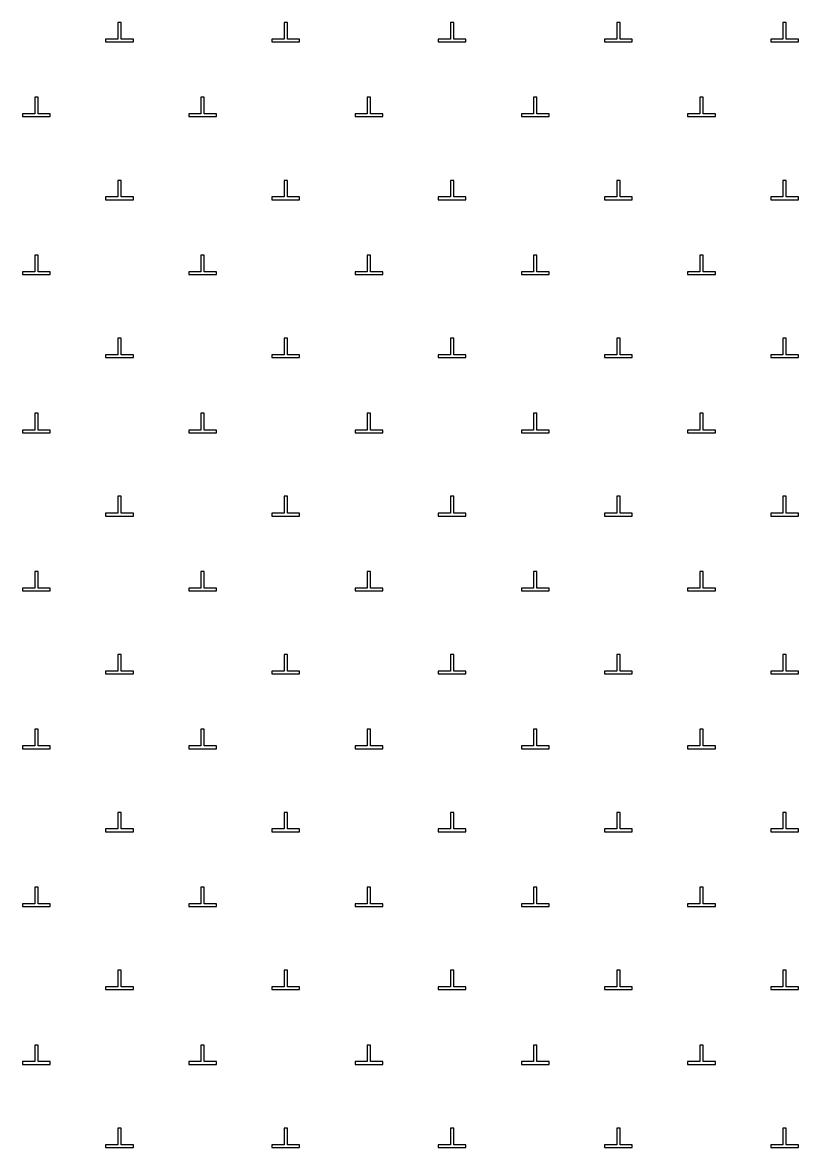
# Model space of a CAD drawing. Extents: x 550890 to 551618, y 1839259 to 1840146.
# Drawn here: x 551435.14 to 551449.14, y 1839903.11 to 1839923.42 of the extents above; entities that cross this region are included whole.
import ezdxf

# ---------------------------------------------------------------- set-up
doc = ezdxf.new("R2010")
doc.units = 0
doc.layers.add('Level 19', color=7, linetype='Continuous')

msp = doc.modelspace()

# ---------------------------------------------------------------- linework, layer by layer
at = {"layer": 'Level 19'}
for p, q in [((551436.92, 1839923.42), (551436.86, 1839923.42)), ((551436.86, 1839923.42), (551436.86, 1839923.12)), ((551436.92, 1839923.12), (551436.92, 1839923.42)), ((551439.92, 1839923.42), (551439.86, 1839923.42)), ((551439.86, 1839923.42), (551439.86, 1839923.12)), ((551439.92, 1839923.12), (551439.92, 1839923.42)), ((551442.92, 1839923.42), (551442.86, 1839923.42)), ((551442.86, 1839923.42), (551442.86, 1839923.12)), ((551442.92, 1839923.12), (551442.92, 1839923.42)), ((551445.92, 1839923.42), (551445.86, 1839923.42)), ((551445.86, 1839923.42), (551445.86, 1839923.12)), ((551445.92, 1839923.12), (551445.92, 1839923.42)), ((551448.92, 1839923.42), (551448.86, 1839923.42)), ((551448.86, 1839923.42), (551448.86, 1839923.12)), ((551448.92, 1839923.12), (551448.92, 1839923.42)), ((551436.86, 1839923.12), (551436.64, 1839923.12)), ((551436.64, 1839923.12), (551436.64, 1839923.07)), ((551437.14, 1839923.12), (551436.92, 1839923.12)), ((551437.14, 1839923.07), (551437.14, 1839923.12)), ((551439.86, 1839923.12), (551439.64, 1839923.12)), ((551439.64, 1839923.12), (551439.64, 1839923.07)), ((551440.14, 1839923.12), (551439.92, 1839923.12)), ((551440.14, 1839923.07), (551440.14, 1839923.12)), ((551442.86, 1839923.12), (551442.64, 1839923.12)), ((551442.64, 1839923.12), (551442.64, 1839923.07)), ((551443.14, 1839923.12), (551442.92, 1839923.12)), ((551443.14, 1839923.07), (551443.14, 1839923.12)), ((551445.86, 1839923.12), (551445.64, 1839923.12)), ((551445.64, 1839923.12), (551445.64, 1839923.07)), ((551446.14, 1839923.12), (551445.92, 1839923.12)), ((551446.14, 1839923.07), (551446.14, 1839923.12)), ((551448.86, 1839923.12), (551448.64, 1839923.12)), ((551448.64, 1839923.12), (551448.64, 1839923.07)), ((551449.14, 1839923.12), (551448.92, 1839923.12)), ((551449.14, 1839923.07), (551449.14, 1839923.12)), ((551436.64, 1839923.07), (551437.14, 1839923.07)), ((551439.64, 1839923.07), (551440.14, 1839923.07)), ((551442.64, 1839923.07), (551443.14, 1839923.07)), ((551445.64, 1839923.07), (551446.14, 1839923.07)), ((551448.64, 1839923.07), (551449.14, 1839923.07)), ((551435.42, 1839922.07), (551435.36, 1839922.07)), ((551435.36, 1839922.07), (551435.36, 1839921.77)), ((551435.42, 1839921.77), (551435.42, 1839922.07)), ((551438.42, 1839922.07), (551438.36, 1839922.07)), ((551438.36, 1839922.07), (551438.36, 1839921.77)), ((551438.42, 1839921.77), (551438.42, 1839922.07)), ((551441.42, 1839922.07), (551441.36, 1839922.07)), ((551441.36, 1839922.07), (551441.36, 1839921.77)), ((551441.42, 1839921.77), (551441.42, 1839922.07)), ((551444.42, 1839922.07), (551444.36, 1839922.07)), ((551444.36, 1839922.07), (551444.36, 1839921.77)), ((551444.42, 1839921.77), (551444.42, 1839922.07)), ((551447.42, 1839922.07), (551447.36, 1839922.07)), ((551447.36, 1839922.07), (551447.36, 1839921.77)), ((551447.42, 1839921.77), (551447.42, 1839922.07)), ((551435.36, 1839921.77), (551435.14, 1839921.77)), ((551435.14, 1839921.77), (551435.14, 1839921.72)), ((551435.14, 1839921.72), (551435.64, 1839921.72)), ((551435.64, 1839921.77), (551435.42, 1839921.77)), ((551435.64, 1839921.72), (551435.64, 1839921.77)), ((551438.36, 1839921.77), (551438.14, 1839921.77)), ((551438.14, 1839921.77), (551438.14, 1839921.72)), ((551438.14, 1839921.72), (551438.64, 1839921.72)), ((551438.64, 1839921.77), (551438.42, 1839921.77)), ((551438.64, 1839921.72), (551438.64, 1839921.77)), ((551441.36, 1839921.77), (551441.14, 1839921.77)), ((551441.14, 1839921.77), (551441.14, 1839921.72)), ((551441.14, 1839921.72), (551441.64, 1839921.72)), ((551441.64, 1839921.77), (551441.42, 1839921.77)), ((551441.64, 1839921.72), (551441.64, 1839921.77)), ((551444.36, 1839921.77), (551444.14, 1839921.77)), ((551444.14, 1839921.77), (551444.14, 1839921.72)), ((551444.14, 1839921.72), (551444.64, 1839921.72)), ((551444.64, 1839921.77), (551444.42, 1839921.77)), ((551444.64, 1839921.72), (551444.64, 1839921.77)), ((551447.36, 1839921.77), (551447.14, 1839921.77)), ((551447.14, 1839921.77), (551447.14, 1839921.72)), ((551447.14, 1839921.72), (551447.64, 1839921.72)), ((551447.64, 1839921.77), (551447.42, 1839921.77)), ((551447.64, 1839921.72), (551447.64, 1839921.77)), ((551436.92, 1839920.57), (551436.86, 1839920.57)), ((551436.86, 1839920.57), (551436.86, 1839920.27)), ((551436.92, 1839920.27), (551436.92, 1839920.57)), ((551439.92, 1839920.57), (551439.86, 1839920.57)), ((551439.86, 1839920.57), (551439.86, 1839920.27)), ((551439.92, 1839920.27), (551439.92, 1839920.57)), ((551442.92, 1839920.57), (551442.86, 1839920.57)), ((551442.86, 1839920.57), (551442.86, 1839920.27)), ((551442.92, 1839920.27), (551442.92, 1839920.57)), ((551445.92, 1839920.57), (551445.86, 1839920.57)), ((551445.86, 1839920.57), (551445.86, 1839920.27)), ((551445.92, 1839920.27), (551445.92, 1839920.57)), ((551448.92, 1839920.57), (551448.86, 1839920.57)), ((551448.86, 1839920.57), (551448.86, 1839920.27)), ((551448.92, 1839920.27), (551448.92, 1839920.57)), ((551436.86, 1839920.27), (551436.64, 1839920.27)), ((551436.64, 1839920.27), (551436.64, 1839920.22)), ((551436.64, 1839920.22), (551437.14, 1839920.22)), ((551437.14, 1839920.27), (551436.92, 1839920.27)), ((551437.14, 1839920.22), (551437.14, 1839920.27)), ((551439.86, 1839920.27), (551439.64, 1839920.27)), ((551439.64, 1839920.27), (551439.64, 1839920.22)), ((551439.64, 1839920.22), (551440.14, 1839920.22)), ((551440.14, 1839920.27), (551439.92, 1839920.27)), ((551440.14, 1839920.22), (551440.14, 1839920.27)), ((551442.86, 1839920.27), (551442.64, 1839920.27)), ((551442.64, 1839920.27), (551442.64, 1839920.22)), ((551442.64, 1839920.22), (551443.14, 1839920.22)), ((551443.14, 1839920.27), (551442.92, 1839920.27)), ((551443.14, 1839920.22), (551443.14, 1839920.27)), ((551445.86, 1839920.27), (551445.64, 1839920.27)), ((551445.64, 1839920.27), (551445.64, 1839920.22)), ((551445.64, 1839920.22), (551446.14, 1839920.22)), ((551446.14, 1839920.27), (551445.92, 1839920.27)), ((551446.14, 1839920.22), (551446.14, 1839920.27)), ((551448.86, 1839920.27), (551448.64, 1839920.27)), ((551448.64, 1839920.27), (551448.64, 1839920.22)), ((551448.64, 1839920.22), (551449.14, 1839920.22)), ((551449.14, 1839920.27), (551448.92, 1839920.27)), ((551449.14, 1839920.22), (551449.14, 1839920.27)), ((551435.42, 1839919.22), (551435.36, 1839919.22)), ((551435.36, 1839919.22), (551435.36, 1839918.92)), ((551435.42, 1839918.92), (551435.42, 1839919.22)), ((551438.42, 1839919.22), (551438.36, 1839919.22)), ((551438.36, 1839919.22), (551438.36, 1839918.92)), ((551438.42, 1839918.92), (551438.42, 1839919.22)), ((551441.42, 1839919.22), (551441.36, 1839919.22)), ((551441.36, 1839919.22), (551441.36, 1839918.92)), ((551441.42, 1839918.92), (551441.42, 1839919.22)), ((551444.42, 1839919.22), (551444.36, 1839919.22)), ((551444.36, 1839919.22), (551444.36, 1839918.92)), ((551444.42, 1839918.92), (551444.42, 1839919.22)), ((551447.42, 1839919.22), (551447.36, 1839919.22)), ((551447.36, 1839919.22), (551447.36, 1839918.92)), ((551447.42, 1839918.92), (551447.42, 1839919.22)), ((551435.36, 1839918.92), (551435.14, 1839918.92)), ((551435.14, 1839918.92), (551435.14, 1839918.87)), ((551435.14, 1839918.87), (551435.64, 1839918.87)), ((551435.64, 1839918.92), (551435.42, 1839918.92)), ((551435.64, 1839918.87), (551435.64, 1839918.92)), ((551438.36, 1839918.92), (551438.14, 1839918.92)), ((551438.14, 1839918.92), (551438.14, 1839918.87)), ((551438.14, 1839918.87), (551438.64, 1839918.87)), ((551438.64, 1839918.92), (551438.42, 1839918.92)), ((551438.64, 1839918.87), (551438.64, 1839918.92)), ((551441.36, 1839918.92), (551441.14, 1839918.92)), ((551441.14, 1839918.92), (551441.14, 1839918.87)), ((551441.14, 1839918.87), (551441.64, 1839918.87)), ((551441.64, 1839918.92), (551441.42, 1839918.92)), ((551441.64, 1839918.87), (551441.64, 1839918.92)), ((551444.36, 1839918.92), (551444.14, 1839918.92)), ((551444.14, 1839918.92), (551444.14, 1839918.87)), ((551444.14, 1839918.87), (551444.64, 1839918.87)), ((551444.64, 1839918.92), (551444.42, 1839918.92)), ((551444.64, 1839918.87), (551444.64, 1839918.92)), ((551447.36, 1839918.92), (551447.14, 1839918.92)), ((551447.14, 1839918.92), (551447.14, 1839918.87)), ((551447.14, 1839918.87), (551447.64, 1839918.87)), ((551447.64, 1839918.92), (551447.42, 1839918.92)), ((551447.64, 1839918.87), (551447.64, 1839918.92)), ((551436.92, 1839917.72), (551436.86, 1839917.72)), ((551436.86, 1839917.72), (551436.86, 1839917.42)), ((551436.92, 1839917.42), (551436.92, 1839917.72)), ((551439.92, 1839917.72), (551439.86, 1839917.72)), ((551439.86, 1839917.72), (551439.86, 1839917.42)), ((551439.92, 1839917.42), (551439.92, 1839917.72)), ((551442.92, 1839917.72), (551442.86, 1839917.72)), ((551442.86, 1839917.72), (551442.86, 1839917.42)), ((551442.92, 1839917.42), (551442.92, 1839917.72)), ((551445.92, 1839917.72), (551445.86, 1839917.72)), ((551445.86, 1839917.72), (551445.86, 1839917.42)), ((551445.92, 1839917.42), (551445.92, 1839917.72)), ((551448.92, 1839917.72), (551448.86, 1839917.72)), ((551448.86, 1839917.72), (551448.86, 1839917.42)), ((551448.92, 1839917.42), (551448.92, 1839917.72)), ((551436.86, 1839917.42), (551436.64, 1839917.42)), ((551436.64, 1839917.42), (551436.64, 1839917.37)), ((551436.64, 1839917.37), (551437.14, 1839917.37)), ((551437.14, 1839917.42), (551436.92, 1839917.42)), ((551437.14, 1839917.37), (551437.14, 1839917.42)), ((551439.86, 1839917.42), (551439.64, 1839917.42)), ((551439.64, 1839917.42), (551439.64, 1839917.37)), ((551439.64, 1839917.37), (551440.14, 1839917.37)), ((551440.14, 1839917.42), (551439.92, 1839917.42)), ((551440.14, 1839917.37), (551440.14, 1839917.42)), ((551442.86, 1839917.42), (551442.64, 1839917.42)), ((551442.64, 1839917.42), (551442.64, 1839917.37)), ((551442.64, 1839917.37), (551443.14, 1839917.37)), ((551443.14, 1839917.42), (551442.92, 1839917.42)), ((551443.14, 1839917.37), (551443.14, 1839917.42)), ((551445.86, 1839917.42), (551445.64, 1839917.42)), ((551445.64, 1839917.42), (551445.64, 1839917.37)), ((551445.64, 1839917.37), (551446.14, 1839917.37)), ((551446.14, 1839917.42), (551445.92, 1839917.42)), ((551446.14, 1839917.37), (551446.14, 1839917.42)), ((551448.86, 1839917.42), (551448.64, 1839917.42)), ((551448.64, 1839917.42), (551448.64, 1839917.37)), ((551448.64, 1839917.37), (551449.14, 1839917.37)), ((551449.14, 1839917.42), (551448.92, 1839917.42)), ((551449.14, 1839917.37), (551449.14, 1839917.42)), ((551435.42, 1839916.37), (551435.36, 1839916.37)), ((551435.36, 1839916.37), (551435.36, 1839916.06)), ((551435.42, 1839916.06), (551435.42, 1839916.37)), ((551438.42, 1839916.37), (551438.36, 1839916.37)), ((551438.36, 1839916.37), (551438.36, 1839916.06)), ((551438.42, 1839916.06), (551438.42, 1839916.37)), ((551441.42, 1839916.37), (551441.36, 1839916.37)), ((551441.36, 1839916.37), (551441.36, 1839916.06)), ((551441.42, 1839916.06), (551441.42, 1839916.37)), ((551444.42, 1839916.37), (551444.36, 1839916.37)), ((551444.36, 1839916.37), (551444.36, 1839916.06)), ((551444.42, 1839916.06), (551444.42, 1839916.37)), ((551447.42, 1839916.37), (551447.36, 1839916.37)), ((551447.36, 1839916.37), (551447.36, 1839916.06)), ((551447.42, 1839916.06), (551447.42, 1839916.37)), ((551435.36, 1839916.06), (551435.14, 1839916.06)), ((551435.14, 1839916.06), (551435.14, 1839916.01)), ((551435.14, 1839916.01), (551435.64, 1839916.01)), ((551435.64, 1839916.06), (551435.42, 1839916.06)), ((551435.64, 1839916.01), (551435.64, 1839916.06)), ((551438.36, 1839916.06), (551438.14, 1839916.06)), ((551438.14, 1839916.06), (551438.14, 1839916.01)), ((551438.14, 1839916.01), (551438.64, 1839916.01)), ((551438.64, 1839916.06), (551438.42, 1839916.06)), ((551438.64, 1839916.01), (551438.64, 1839916.06)), ((551441.36, 1839916.06), (551441.14, 1839916.06)), ((551441.14, 1839916.06), (551441.14, 1839916.01)), ((551441.14, 1839916.01), (551441.64, 1839916.01)), ((551441.64, 1839916.06), (551441.42, 1839916.06)), ((551441.64, 1839916.01), (551441.64, 1839916.06)), ((551444.36, 1839916.06), (551444.14, 1839916.06)), ((551444.14, 1839916.06), (551444.14, 1839916.01)), ((551444.14, 1839916.01), (551444.64, 1839916.01)), ((551444.64, 1839916.06), (551444.42, 1839916.06)), ((551444.64, 1839916.01), (551444.64, 1839916.06)), ((551447.36, 1839916.06), (551447.14, 1839916.06)), ((551447.14, 1839916.06), (551447.14, 1839916.01)), ((551447.14, 1839916.01), (551447.64, 1839916.01)), ((551447.64, 1839916.06), (551447.42, 1839916.06)), ((551447.64, 1839916.01), (551447.64, 1839916.06)), ((551436.92, 1839914.87), (551436.86, 1839914.87)), ((551436.86, 1839914.87), (551436.86, 1839914.56)), ((551436.92, 1839914.56), (551436.92, 1839914.87)), ((551439.92, 1839914.87), (551439.86, 1839914.87)), ((551439.86, 1839914.87), (551439.86, 1839914.56)), ((551439.92, 1839914.56), (551439.92, 1839914.87)), ((551442.92, 1839914.87), (551442.86, 1839914.87)), ((551442.86, 1839914.87), (551442.86, 1839914.56)), ((551442.92, 1839914.56), (551442.92, 1839914.87)), ((551445.92, 1839914.87), (551445.86, 1839914.87)), ((551445.86, 1839914.87), (551445.86, 1839914.56)), ((551445.92, 1839914.56), (551445.92, 1839914.87)), ((551448.92, 1839914.87), (551448.86, 1839914.87)), ((551448.86, 1839914.87), (551448.86, 1839914.56)), ((551448.92, 1839914.56), (551448.92, 1839914.87)), ((551436.86, 1839914.56), (551436.64, 1839914.56)), ((551436.64, 1839914.56), (551436.64, 1839914.51)), ((551436.64, 1839914.51), (551437.14, 1839914.51)), ((551437.14, 1839914.56), (551436.92, 1839914.56)), ((551437.14, 1839914.51), (551437.14, 1839914.56)), ((551439.86, 1839914.56), (551439.64, 1839914.56)), ((551439.64, 1839914.56), (551439.64, 1839914.51)), ((551439.64, 1839914.51), (551440.14, 1839914.51)), ((551440.14, 1839914.56), (551439.92, 1839914.56)), ((551440.14, 1839914.51), (551440.14, 1839914.56)), ((551442.86, 1839914.56), (551442.64, 1839914.56)), ((551442.64, 1839914.56), (551442.64, 1839914.51)), ((551442.64, 1839914.51), (551443.14, 1839914.51)), ((551443.14, 1839914.56), (551442.92, 1839914.56)), ((551443.14, 1839914.51), (551443.14, 1839914.56)), ((551445.86, 1839914.56), (551445.64, 1839914.56)), ((551445.64, 1839914.56), (551445.64, 1839914.51)), ((551445.64, 1839914.51), (551446.14, 1839914.51)), ((551446.14, 1839914.56), (551445.92, 1839914.56)), ((551446.14, 1839914.51), (551446.14, 1839914.56)), ((551448.86, 1839914.56), (551448.64, 1839914.56)), ((551448.64, 1839914.56), (551448.64, 1839914.51)), ((551448.64, 1839914.51), (551449.14, 1839914.51)), ((551449.14, 1839914.56), (551448.92, 1839914.56)), ((551449.14, 1839914.51), (551449.14, 1839914.56)), ((551435.42, 1839913.51), (551435.36, 1839913.51)), ((551435.36, 1839913.51), (551435.36, 1839913.21)), ((551435.42, 1839913.21), (551435.42, 1839913.51)), ((551438.42, 1839913.51), (551438.36, 1839913.51)), ((551438.36, 1839913.51), (551438.36, 1839913.21)), ((551438.42, 1839913.21), (551438.42, 1839913.51)), ((551441.42, 1839913.51), (551441.36, 1839913.51)), ((551441.36, 1839913.51), (551441.36, 1839913.21)), ((551441.42, 1839913.21), (551441.42, 1839913.51)), ((551444.42, 1839913.51), (551444.36, 1839913.51)), ((551444.36, 1839913.51), (551444.36, 1839913.21)), ((551444.42, 1839913.21), (551444.42, 1839913.51)), ((551447.42, 1839913.51), (551447.36, 1839913.51)), ((551447.36, 1839913.51), (551447.36, 1839913.21)), ((551447.42, 1839913.21), (551447.42, 1839913.51)), ((551435.36, 1839913.21), (551435.14, 1839913.21)), ((551435.14, 1839913.21), (551435.14, 1839913.16)), ((551435.64, 1839913.21), (551435.42, 1839913.21)), ((551435.64, 1839913.16), (551435.64, 1839913.21)), ((551438.36, 1839913.21), (551438.14, 1839913.21)), ((551438.14, 1839913.21), (551438.14, 1839913.16)), ((551438.64, 1839913.21), (551438.42, 1839913.21)), ((551438.64, 1839913.16), (551438.64, 1839913.21)), ((551441.36, 1839913.21), (551441.14, 1839913.21)), ((551441.14, 1839913.21), (551441.14, 1839913.16)), ((551441.64, 1839913.21), (551441.42, 1839913.21)), ((551441.64, 1839913.16), (551441.64, 1839913.21)), ((551444.36, 1839913.21), (551444.14, 1839913.21)), ((551444.14, 1839913.21), (551444.14, 1839913.16)), ((551444.64, 1839913.21), (551444.42, 1839913.21)), ((551444.64, 1839913.16), (551444.64, 1839913.21)), ((551447.36, 1839913.21), (551447.14, 1839913.21)), ((551447.14, 1839913.21), (551447.14, 1839913.16)), ((551447.64, 1839913.21), (551447.42, 1839913.21)), ((551447.64, 1839913.16), (551447.64, 1839913.21)), ((551435.14, 1839913.16), (551435.64, 1839913.16)), ((551438.14, 1839913.16), (551438.64, 1839913.16)), ((551441.14, 1839913.16), (551441.64, 1839913.16)), ((551444.14, 1839913.16), (551444.64, 1839913.16)), ((551447.14, 1839913.16), (551447.64, 1839913.16)), ((551436.92, 1839912.01), (551436.86, 1839912.01)), ((551436.86, 1839912.01), (551436.86, 1839911.71)), ((551436.92, 1839911.71), (551436.92, 1839912.01)), ((551439.92, 1839912.01), (551439.86, 1839912.01)), ((551439.86, 1839912.01), (551439.86, 1839911.71)), ((551439.92, 1839911.71), (551439.92, 1839912.01)), ((551442.92, 1839912.01), (551442.86, 1839912.01)), ((551442.86, 1839912.01), (551442.86, 1839911.71)), ((551442.92, 1839911.71), (551442.92, 1839912.01)), ((551445.92, 1839912.01), (551445.86, 1839912.01)), ((551445.86, 1839912.01), (551445.86, 1839911.71)), ((551445.92, 1839911.71), (551445.92, 1839912.01)), ((551448.92, 1839912.01), (551448.86, 1839912.01)), ((551448.86, 1839912.01), (551448.86, 1839911.71)), ((551448.92, 1839911.71), (551448.92, 1839912.01)), ((551436.86, 1839911.71), (551436.64, 1839911.71)), ((551436.64, 1839911.71), (551436.64, 1839911.66)), ((551436.64, 1839911.66), (551437.14, 1839911.66)), ((551437.14, 1839911.71), (551436.92, 1839911.71)), ((551437.14, 1839911.66), (551437.14, 1839911.71)), ((551439.86, 1839911.71), (551439.64, 1839911.71)), ((551439.64, 1839911.71), (551439.64, 1839911.66)), ((551439.64, 1839911.66), (551440.14, 1839911.66)), ((551440.14, 1839911.71), (551439.92, 1839911.71)), ((551440.14, 1839911.66), (551440.14, 1839911.71)), ((551442.86, 1839911.71), (551442.64, 1839911.71)), ((551442.64, 1839911.71), (551442.64, 1839911.66)), ((551442.64, 1839911.66), (551443.14, 1839911.66)), ((551443.14, 1839911.71), (551442.92, 1839911.71)), ((551443.14, 1839911.66), (551443.14, 1839911.71)), ((551445.86, 1839911.71), (551445.64, 1839911.71)), ((551445.64, 1839911.71), (551445.64, 1839911.66)), ((551445.64, 1839911.66), (551446.14, 1839911.66)), ((551446.14, 1839911.71), (551445.92, 1839911.71)), ((551446.14, 1839911.66), (551446.14, 1839911.71)), ((551448.86, 1839911.71), (551448.64, 1839911.71)), ((551448.64, 1839911.71), (551448.64, 1839911.66)), ((551448.64, 1839911.66), (551449.14, 1839911.66)), ((551449.14, 1839911.71), (551448.92, 1839911.71)), ((551449.14, 1839911.66), (551449.14, 1839911.71)), ((551435.42, 1839910.66), (551435.36, 1839910.66)), ((551435.36, 1839910.66), (551435.36, 1839910.36)), ((551435.42, 1839910.36), (551435.42, 1839910.66)), ((551438.42, 1839910.66), (551438.36, 1839910.66)), ((551438.36, 1839910.66), (551438.36, 1839910.36)), ((551438.42, 1839910.36), (551438.42, 1839910.66)), ((551441.42, 1839910.66), (551441.36, 1839910.66)), ((551441.36, 1839910.66), (551441.36, 1839910.36)), ((551441.42, 1839910.36), (551441.42, 1839910.66)), ((551444.42, 1839910.66), (551444.36, 1839910.66)), ((551444.36, 1839910.66), (551444.36, 1839910.36)), ((551444.42, 1839910.36), (551444.42, 1839910.66)), ((551447.42, 1839910.66), (551447.36, 1839910.66)), ((551447.36, 1839910.66), (551447.36, 1839910.36)), ((551447.42, 1839910.36), (551447.42, 1839910.66)), ((551435.36, 1839910.36), (551435.14, 1839910.36)), ((551435.14, 1839910.36), (551435.14, 1839910.31)), ((551435.64, 1839910.36), (551435.42, 1839910.36)), ((551435.64, 1839910.31), (551435.64, 1839910.36)), ((551438.36, 1839910.36), (551438.14, 1839910.36)), ((551438.14, 1839910.36), (551438.14, 1839910.31)), ((551438.64, 1839910.36), (551438.42, 1839910.36)), ((551438.64, 1839910.31), (551438.64, 1839910.36)), ((551441.36, 1839910.36), (551441.14, 1839910.36)), ((551441.14, 1839910.36), (551441.14, 1839910.31)), ((551441.64, 1839910.36), (551441.42, 1839910.36)), ((551441.64, 1839910.31), (551441.64, 1839910.36)), ((551444.36, 1839910.36), (551444.14, 1839910.36)), ((551444.14, 1839910.36), (551444.14, 1839910.31)), ((551444.64, 1839910.36), (551444.42, 1839910.36)), ((551444.64, 1839910.31), (551444.64, 1839910.36)), ((551447.36, 1839910.36), (551447.14, 1839910.36)), ((551447.14, 1839910.36), (551447.14, 1839910.31)), ((551447.64, 1839910.36), (551447.42, 1839910.36)), ((551447.64, 1839910.31), (551447.64, 1839910.36)), ((551435.14, 1839910.31), (551435.64, 1839910.31)), ((551438.14, 1839910.31), (551438.64, 1839910.31)), ((551441.14, 1839910.31), (551441.64, 1839910.31)), ((551444.14, 1839910.31), (551444.64, 1839910.31)), ((551447.14, 1839910.31), (551447.64, 1839910.31)), ((551436.92, 1839909.16), (551436.86, 1839909.16)), ((551436.86, 1839909.16), (551436.86, 1839908.86)), ((551436.92, 1839908.86), (551436.92, 1839909.16)), ((551439.92, 1839909.16), (551439.86, 1839909.16)), ((551439.86, 1839909.16), (551439.86, 1839908.86)), ((551439.92, 1839908.86), (551439.92, 1839909.16)), ((551442.92, 1839909.16), (551442.86, 1839909.16)), ((551442.86, 1839909.16), (551442.86, 1839908.86)), ((551442.92, 1839908.86), (551442.92, 1839909.16)), ((551445.92, 1839909.16), (551445.86, 1839909.16)), ((551445.86, 1839909.16), (551445.86, 1839908.86)), ((551445.92, 1839908.86), (551445.92, 1839909.16)), ((551448.92, 1839909.16), (551448.86, 1839909.16)), ((551448.86, 1839909.16), (551448.86, 1839908.86)), ((551448.92, 1839908.86), (551448.92, 1839909.16)), ((551436.86, 1839908.86), (551436.64, 1839908.86)), ((551436.64, 1839908.86), (551436.64, 1839908.81)), ((551436.64, 1839908.81), (551437.14, 1839908.81)), ((551437.14, 1839908.86), (551436.92, 1839908.86)), ((551437.14, 1839908.81), (551437.14, 1839908.86)), ((551439.86, 1839908.86), (551439.64, 1839908.86)), ((551439.64, 1839908.86), (551439.64, 1839908.81)), ((551439.64, 1839908.81), (551440.14, 1839908.81)), ((551440.14, 1839908.86), (551439.92, 1839908.86)), ((551440.14, 1839908.81), (551440.14, 1839908.86)), ((551442.86, 1839908.86), (551442.64, 1839908.86)), ((551442.64, 1839908.86), (551442.64, 1839908.81)), ((551442.64, 1839908.81), (551443.14, 1839908.81)), ((551443.14, 1839908.86), (551442.92, 1839908.86)), ((551443.14, 1839908.81), (551443.14, 1839908.86)), ((551445.86, 1839908.86), (551445.64, 1839908.86)), ((551445.64, 1839908.86), (551445.64, 1839908.81)), ((551445.64, 1839908.81), (551446.14, 1839908.81)), ((551446.14, 1839908.86), (551445.92, 1839908.86)), ((551446.14, 1839908.81), (551446.14, 1839908.86)), ((551448.86, 1839908.86), (551448.64, 1839908.86)), ((551448.64, 1839908.86), (551448.64, 1839908.81)), ((551448.64, 1839908.81), (551449.14, 1839908.81)), ((551449.14, 1839908.86), (551448.92, 1839908.86)), ((551449.14, 1839908.81), (551449.14, 1839908.86)), ((551435.42, 1839907.81), (551435.36, 1839907.81)), ((551435.36, 1839907.81), (551435.36, 1839907.51)), ((551435.42, 1839907.51), (551435.42, 1839907.81)), ((551438.42, 1839907.81), (551438.36, 1839907.81)), ((551438.36, 1839907.81), (551438.36, 1839907.51)), ((551438.42, 1839907.51), (551438.42, 1839907.81)), ((551441.42, 1839907.81), (551441.36, 1839907.81)), ((551441.36, 1839907.81), (551441.36, 1839907.51)), ((551441.42, 1839907.51), (551441.42, 1839907.81)), ((551444.42, 1839907.81), (551444.36, 1839907.81)), ((551444.36, 1839907.81), (551444.36, 1839907.51)), ((551444.42, 1839907.51), (551444.42, 1839907.81)), ((551447.42, 1839907.81), (551447.36, 1839907.81)), ((551447.36, 1839907.81), (551447.36, 1839907.51)), ((551447.42, 1839907.51), (551447.42, 1839907.81)), ((551435.36, 1839907.51), (551435.14, 1839907.51)), ((551435.14, 1839907.51), (551435.14, 1839907.46)), ((551435.64, 1839907.51), (551435.42, 1839907.51)), ((551435.64, 1839907.46), (551435.64, 1839907.51)), ((551438.36, 1839907.51), (551438.14, 1839907.51)), ((551438.14, 1839907.51), (551438.14, 1839907.46)), ((551438.64, 1839907.51), (551438.42, 1839907.51)), ((551438.64, 1839907.46), (551438.64, 1839907.51)), ((551441.36, 1839907.51), (551441.14, 1839907.51)), ((551441.14, 1839907.51), (551441.14, 1839907.46)), ((551441.64, 1839907.51), (551441.42, 1839907.51)), ((551441.64, 1839907.46), (551441.64, 1839907.51)), ((551444.36, 1839907.51), (551444.14, 1839907.51)), ((551444.14, 1839907.51), (551444.14, 1839907.46)), ((551444.64, 1839907.51), (551444.42, 1839907.51)), ((551444.64, 1839907.46), (551444.64, 1839907.51)), ((551447.36, 1839907.51), (551447.14, 1839907.51)), ((551447.14, 1839907.51), (551447.14, 1839907.46)), ((551447.64, 1839907.51), (551447.42, 1839907.51)), ((551447.64, 1839907.46), (551447.64, 1839907.51)), ((551435.14, 1839907.46), (551435.64, 1839907.46)), ((551438.14, 1839907.46), (551438.64, 1839907.46)), ((551441.14, 1839907.46), (551441.64, 1839907.46)), ((551444.14, 1839907.46), (551444.64, 1839907.46)), ((551447.14, 1839907.46), (551447.64, 1839907.46)), ((551436.92, 1839906.31), (551436.86, 1839906.31)), ((551436.86, 1839906.31), (551436.86, 1839906.01)), ((551436.92, 1839906.01), (551436.92, 1839906.31)), ((551439.92, 1839906.31), (551439.86, 1839906.31)), ((551439.86, 1839906.31), (551439.86, 1839906.01)), ((551439.92, 1839906.01), (551439.92, 1839906.31)), ((551442.92, 1839906.31), (551442.86, 1839906.31)), ((551442.86, 1839906.31), (551442.86, 1839906.01)), ((551442.92, 1839906.01), (551442.92, 1839906.31)), ((551445.92, 1839906.31), (551445.86, 1839906.31)), ((551445.86, 1839906.31), (551445.86, 1839906.01)), ((551445.92, 1839906.01), (551445.92, 1839906.31)), ((551448.92, 1839906.31), (551448.86, 1839906.31)), ((551448.86, 1839906.31), (551448.86, 1839906.01)), ((551448.92, 1839906.01), (551448.92, 1839906.31)), ((551436.86, 1839906.01), (551436.64, 1839906.01)), ((551436.64, 1839906.01), (551436.64, 1839905.96)), ((551436.64, 1839905.96), (551437.14, 1839905.96)), ((551437.14, 1839906.01), (551436.92, 1839906.01)), ((551437.14, 1839905.96), (551437.14, 1839906.01)), ((551439.86, 1839906.01), (551439.64, 1839906.01)), ((551439.64, 1839906.01), (551439.64, 1839905.96)), ((551439.64, 1839905.96), (551440.14, 1839905.96)), ((551440.14, 1839906.01), (551439.92, 1839906.01)), ((551440.14, 1839905.96), (551440.14, 1839906.01)), ((551442.86, 1839906.01), (551442.64, 1839906.01)), ((551442.64, 1839906.01), (551442.64, 1839905.96)), ((551442.64, 1839905.96), (551443.14, 1839905.96)), ((551443.14, 1839906.01), (551442.92, 1839906.01)), ((551443.14, 1839905.96), (551443.14, 1839906.01)), ((551445.86, 1839906.01), (551445.64, 1839906.01)), ((551445.64, 1839906.01), (551445.64, 1839905.96)), ((551445.64, 1839905.96), (551446.14, 1839905.96)), ((551446.14, 1839906.01), (551445.92, 1839906.01)), ((551446.14, 1839905.96), (551446.14, 1839906.01)), ((551448.86, 1839906.01), (551448.64, 1839906.01)), ((551448.64, 1839906.01), (551448.64, 1839905.96)), ((551448.64, 1839905.96), (551449.14, 1839905.96)), ((551449.14, 1839906.01), (551448.92, 1839906.01)), ((551449.14, 1839905.96), (551449.14, 1839906.01)), ((551435.42, 1839904.96), (551435.36, 1839904.96)), ((551435.36, 1839904.96), (551435.36, 1839904.66)), ((551435.42, 1839904.66), (551435.42, 1839904.96)), ((551438.42, 1839904.96), (551438.36, 1839904.96)), ((551438.36, 1839904.96), (551438.36, 1839904.66)), ((551438.42, 1839904.66), (551438.42, 1839904.96)), ((551441.42, 1839904.96), (551441.36, 1839904.96)), ((551441.36, 1839904.96), (551441.36, 1839904.66)), ((551441.42, 1839904.66), (551441.42, 1839904.96)), ((551444.42, 1839904.96), (551444.36, 1839904.96)), ((551444.36, 1839904.96), (551444.36, 1839904.66)), ((551444.42, 1839904.66), (551444.42, 1839904.96)), ((551447.42, 1839904.96), (551447.36, 1839904.96)), ((551447.36, 1839904.96), (551447.36, 1839904.66)), ((551447.42, 1839904.66), (551447.42, 1839904.96)), ((551435.36, 1839904.66), (551435.14, 1839904.66)), ((551435.14, 1839904.66), (551435.14, 1839904.61)), ((551435.64, 1839904.66), (551435.42, 1839904.66)), ((551435.64, 1839904.61), (551435.64, 1839904.66)), ((551438.36, 1839904.66), (551438.14, 1839904.66)), ((551438.14, 1839904.66), (551438.14, 1839904.61)), ((551438.64, 1839904.66), (551438.42, 1839904.66)), ((551438.64, 1839904.61), (551438.64, 1839904.66)), ((551441.36, 1839904.66), (551441.14, 1839904.66)), ((551441.14, 1839904.66), (551441.14, 1839904.61)), ((551441.64, 1839904.66), (551441.42, 1839904.66)), ((551441.64, 1839904.61), (551441.64, 1839904.66)), ((551444.36, 1839904.66), (551444.14, 1839904.66)), ((551444.14, 1839904.66), (551444.14, 1839904.61)), ((551444.64, 1839904.66), (551444.42, 1839904.66)), ((551444.64, 1839904.61), (551444.64, 1839904.66)), ((551447.36, 1839904.66), (551447.14, 1839904.66)), ((551447.14, 1839904.66), (551447.14, 1839904.61)), ((551447.64, 1839904.66), (551447.42, 1839904.66)), ((551447.64, 1839904.61), (551447.64, 1839904.66)), ((551435.14, 1839904.61), (551435.64, 1839904.61)), ((551438.14, 1839904.61), (551438.64, 1839904.61)), ((551441.14, 1839904.61), (551441.64, 1839904.61)), ((551444.14, 1839904.61), (551444.64, 1839904.61)), ((551447.14, 1839904.61), (551447.64, 1839904.61)), ((551436.92, 1839903.46), (551436.86, 1839903.46)), ((551436.86, 1839903.46), (551436.86, 1839903.16)), ((551436.92, 1839903.16), (551436.92, 1839903.46)), ((551439.92, 1839903.46), (551439.86, 1839903.46)), ((551439.86, 1839903.46), (551439.86, 1839903.16)), ((551439.92, 1839903.16), (551439.92, 1839903.46)), ((551442.92, 1839903.46), (551442.86, 1839903.46)), ((551442.86, 1839903.46), (551442.86, 1839903.16)), ((551442.92, 1839903.16), (551442.92, 1839903.46)), ((551445.92, 1839903.46), (551445.86, 1839903.46)), ((551445.86, 1839903.46), (551445.86, 1839903.16)), ((551445.92, 1839903.16), (551445.92, 1839903.46)), ((551448.92, 1839903.46), (551448.86, 1839903.46)), ((551448.86, 1839903.46), (551448.86, 1839903.16)), ((551448.92, 1839903.16), (551448.92, 1839903.46)), ((551436.86, 1839903.16), (551436.64, 1839903.16)), ((551436.64, 1839903.16), (551436.64, 1839903.11)), ((551436.64, 1839903.11), (551437.14, 1839903.11)), ((551437.14, 1839903.16), (551436.92, 1839903.16)), ((551437.14, 1839903.11), (551437.14, 1839903.16)), ((551439.86, 1839903.16), (551439.64, 1839903.16)), ((551439.64, 1839903.16), (551439.64, 1839903.11)), ((551439.64, 1839903.11), (551440.14, 1839903.11)), ((551440.14, 1839903.16), (551439.92, 1839903.16)), ((551440.14, 1839903.11), (551440.14, 1839903.16)), ((551442.86, 1839903.16), (551442.64, 1839903.16)), ((551442.64, 1839903.16), (551442.64, 1839903.11)), ((551442.64, 1839903.11), (551443.14, 1839903.11)), ((551443.14, 1839903.16), (551442.92, 1839903.16)), ((551443.14, 1839903.11), (551443.14, 1839903.16)), ((551445.86, 1839903.16), (551445.64, 1839903.16)), ((551445.64, 1839903.16), (551445.64, 1839903.11)), ((551445.64, 1839903.11), (551446.14, 1839903.11)), ((551446.14, 1839903.16), (551445.92, 1839903.16)), ((551446.14, 1839903.11), (551446.14, 1839903.16)), ((551448.86, 1839903.16), (551448.64, 1839903.16)), ((551448.64, 1839903.16), (551448.64, 1839903.11)), ((551448.64, 1839903.11), (551449.14, 1839903.11)), ((551449.14, 1839903.16), (551448.92, 1839903.16)), ((551449.14, 1839903.11), (551449.14, 1839903.16))]:
    msp.add_line(p, q, dxfattribs=at)

doc.saveas('drawing.dxf')
